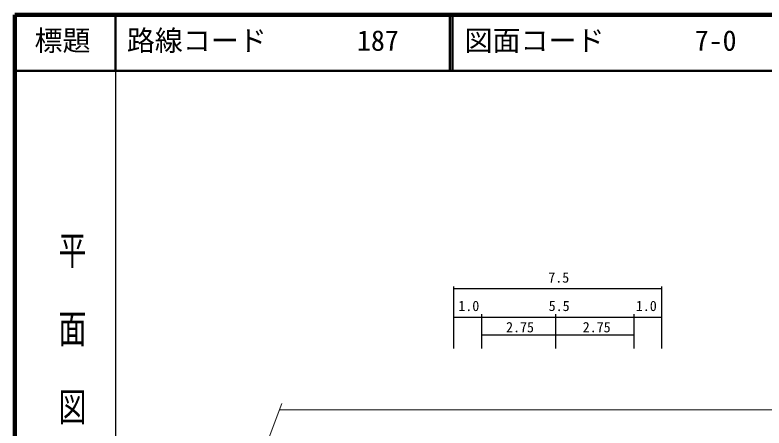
# Model space of a CAD drawing. Units: millimetres, scale not verified, with parts at other scales. Extents: x 40000 to 680000, y 20000 to 380000.
# Drawn here: x 40000 to 173914, y 306151 to 380000 of the extents above; entities that cross this region are included whole.
import ezdxf
from ezdxf.enums import TextEntityAlignment as Align

# ---------------------------------------------------------------- set-up
doc = ezdxf.new("R2010")
doc.units = ezdxf.units.MM
doc.header["$LTSCALE"] = 1000
doc.linetypes.add('CHAIN', pattern=[18.5, 12, -1.5, 3.5, -1.5])
for name, color, linetype, lineweight in [('M-BGD', 7, 'Continuous', 25), ('M-BMK', 2, 'CHAIN', 13), ('M-STR-HTXT', 7, 'Continuous', 13), ('M-TTL', 2, 'Continuous', 140), ('M-TTL-BAND', 7, 'Continuous', 25), ('M-TTL-LINE', 7, 'Continuous', 50), ('M-TTL-TXT', 7, 'Continuous', 13)]:
    doc.layers.add(name, color=color, linetype=linetype, lineweight=lineweight)
doc.styles.add('@ＭＳ ゴシック', font='')
doc.styles.add('ＭＳ ゴシック', font='')
doc.styles.get('@ＭＳ ゴシック').set_extended_font_data('@MS Gothic')
doc.styles.get('ＭＳ ゴシック').set_extended_font_data('MS Gothic')

msp = doc.modelspace()

# ---------------------------------------------------------------- linework, layer by layer
at = {"layer": 'M-BGD'}
for p, q in [((118417, 331471), (118417, 320369)), ((118417, 331102), (155613, 331102)), ((155613, 331471), (155613, 320369)), ((118417, 325958), (122254, 325958)), ((122254, 325958), (155613, 325958)), ((123417, 326529), (123417, 320369)), ((136644, 326529), (136644, 320369)), ((150613, 326529), (150613, 320369)), ((154905, 325958), (155613, 325958)), ((123398, 322792), (138453, 322792)), ((138453, 322792), (150593, 322792))]:
    msp.add_line(p, q, dxfattribs=at)
at = {"layer": 'M-BMK'}
msp.add_line((77166, 282590), (87733, 310526), dxfattribs=at)
at = {"layer": 'M-STR-HTXT'}
msp.add_line((87314, 309417), (333475, 309417), dxfattribs=at)
at = {"layer": 'M-TTL'}
for p, q in [((40000, 380000), (40000, 20000)), ((680000, 380000), (40000, 380000))]:
    msp.add_line(p, q, dxfattribs=at)
at = {"layer": 'M-TTL-BAND'}
msp.add_line((58000, 370000), (58000, 20000), dxfattribs=at)
at = {"layer": 'M-TTL-LINE'}
for p, q in [((58000, 380000), (58000, 370000)), ((117750, 380000), (117750, 370000)), ((118250, 380000), (118250, 370000)), ((40000, 370000), (680000, 370000))]:
    msp.add_line(p, q, dxfattribs=at)

# ---------------------------------------------------------------- texts
at = {"layer": 'M-BGD', "style": 'ＭＳ ゴシック'}
for s, p in [('7.5', (135339, 331606)), ('1.0', (119261, 326529)), ('5.5', (135407, 326529)), ('1.0', (150991, 326529)), ('2.75', (127792, 322730)), ('2.75', (141500, 322730))]:
    msp.add_text(s, height=1833, rotation=359.7, dxfattribs=at).set_placement(p, align=Align.BOTTOM_LEFT)
at = {"layer": 'M-TTL-BAND', "style": '@ＭＳ ゴシック', "width": 1.4}
msp.add_text('平  面  図', height=3666, rotation=270, dxfattribs=at).set_placement((47277, 341475), align=Align.BOTTOM_LEFT)
at = {"layer": 'M-TTL-TXT', "style": 'ＭＳ ゴシック'}
for s, p in [('標題', (43500, 372500)), ('路線コード', (60000, 372500)), ('187', (101142, 372500)), ('図面コード', (120380, 372500)), ('7-0', (161521, 372500))]:
    msp.add_text(s, height=3666, dxfattribs=at).set_placement(p, align=Align.BOTTOM_LEFT)

doc.saveas('drawing.dxf')
